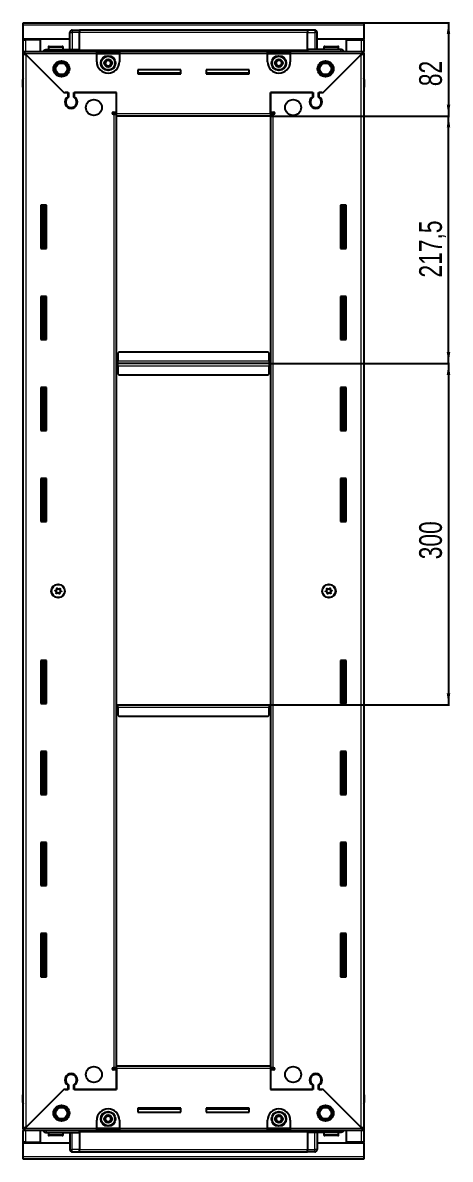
# Model space of a CAD drawing. Header units: millimetres. Extents: x 1770 to 4662, y -1076 to 1958.
# Drawn here: x 4286 to 4662, y 783 to 1782 of the extents above; entities that cross this region are included whole.
import ezdxf

# ---------------------------------------------------------------- set-up
doc = ezdxf.new("R2010")
doc.units = ezdxf.units.MM
doc.layers.add('FORMAT', color=7, linetype='Continuous')
doc.styles.add('SLDTEXTSTYLE0', font='TXT', dxfattribs={"width": 0.75})
doc.dimstyles.new('SLDDIMSTYLE0', dxfattribs={"dimtxt": 20, "dimasz": 10, "dimexe": 0, "dimexo": 0.0625, "dimgap": 5, "dimtad": 2, "dimdec": 1, "dimrnd": 1e-09, "dimzin": 12, "dimdsep": 46, "dimtxsty": 'SLDTEXTSTYLE0', "dimsah": 1, "dimcen": 0.09, "dimadec": 0, "dimazin": 3, "dimtfac": 1, "dimtofl": 0, "dimtmove": 0, "dimatfit": 3, "dimfxl": 0, "dimfrac": 2, "dimtolj": 1, "dimtzin": 12, "dimarcsym": 0})

# ---------------------------------------------------------------- blocks, each defined once
blk = doc.blocks.new('_D_6')
at = {"layer": 'FORMAT'}
for p, q in [((4585.96, 1782.09), (4661.46, 1782.09)), ((4660.46, 1782.09), (4660.46, 1700.09)), ((4503.96, 1700.09), (4661.46, 1700.09))]:
    blk.add_line(p, q, dxfattribs=at)
for points in [[(4660.46, 1782.09), (4658.92, 1772.09), (4661.99, 1772.09)], [(4660.46, 1700.09), (4661.99, 1710.09), (4658.92, 1710.09)]]:
    blk.add_solid(points, dxfattribs=at)
at = {"layer": 'FORMAT', "insert": (4634.67, 1726.32), "char_height": 20, "attachment_point": 1, "rotation": 90, "style": 'SLDTEXTSTYLE0'}
blk.add_mtext('82', dxfattribs=at)
blk = doc.blocks.new('_D_7')
at = {"layer": 'FORMAT'}
for p, q in [((4503.96, 1700.09), (4661.46, 1700.09)), ((4660.46, 1482.59), (4660.46, 1700.09)), ((4502.96, 1482.59), (4661.46, 1482.59))]:
    blk.add_line(p, q, dxfattribs=at)
for points in [[(4660.46, 1700.09), (4658.92, 1690.09), (4661.99, 1690.09)], [(4660.46, 1482.59), (4661.99, 1492.59), (4658.92, 1492.59)]]:
    blk.add_solid(points, dxfattribs=at)
at = {"layer": 'FORMAT', "insert": (4634.67, 1558.09), "char_height": 20, "attachment_point": 1, "rotation": 90, "style": 'SLDTEXTSTYLE0'}
blk.add_mtext('217,5', dxfattribs=at)
blk = doc.blocks.new('_D_8')
at = {"layer": 'FORMAT'}
for p, q in [((4502.96, 1482.59), (4661.46, 1482.59)), ((4660.46, 1482.59), (4660.46, 1182.59)), ((4502.96, 1182.59), (4661.46, 1182.59))]:
    blk.add_line(p, q, dxfattribs=at)
for points in [[(4660.46, 1482.59), (4658.92, 1472.59), (4661.99, 1472.59)], [(4660.46, 1182.59), (4661.99, 1192.59), (4658.92, 1192.59)]]:
    blk.add_solid(points, dxfattribs=at)
at = {"layer": 'FORMAT', "insert": (4634.67, 1310.43), "char_height": 20, "attachment_point": 1, "rotation": 90, "style": 'SLDTEXTSTYLE0'}
blk.add_mtext('300', dxfattribs=at)

msp = doc.modelspace()

# ---------------------------------------------------------------- linework, layer by layer
at = {"color": 7, "linetype": 'Continuous', "lineweight": 25}
for p, q in [((4286.95, 1782.09), (4585.95, 1782.09)), ((4286.95, 1779.99), (4286.95, 1782.09)), ((4286.95, 1767.59), (4286.95, 1779.99)), ((4585.95, 1782.09), (4585.95, 1779.99)), ((4585.95, 1779.99), (4585.95, 1767.59)), ((4327.95, 1758.59), (4327.95, 1773.59)), ((4328.63, 1775.09), (4328.63, 1775.09)), ((4329.95, 1775.59), (4336.45, 1775.59)), ((4329.95, 1775.59), (4336.45, 1775.59)), ((4336.45, 1775.59), (4336.45, 1775.59)), ((4336.45, 1775.59), (4336.45, 1775.59)), ((4336.45, 1775.59), (4336.45, 1773.59)), ((4536.45, 1775.44), (4336.45, 1775.44)), ((4336.45, 1758.59), (4336.45, 1773.59)), ((4536.45, 1775.59), (4536.45, 1775.59)), ((4542.95, 1775.59), (4536.45, 1775.59)), ((4542.95, 1775.59), (4536.45, 1775.59)), ((4536.45, 1775.59), (4536.45, 1773.59)), ((4536.45, 1758.59), (4536.45, 1773.59)), ((4544.95, 1773.59), (4544.95, 1773.59)), ((4544.95, 1758.59), (4544.95, 1773.59)), ((4327.95, 1767.59), (4286.95, 1767.59)), ((4286.95, 1767.09), (4286.95, 1767.59)), ((4286.95, 1767.09), (4289.05, 1767.09)), ((4286.95, 1756.84), (4286.95, 1767.09)), ((4288.45, 1767.09), (4288.45, 1767.59)), ((4301.95, 1767.09), (4289.05, 1767.09)), ((4301.95, 1756.84), (4301.95, 1767.09)), ((4307.45, 1758.59), (4336.45, 1758.59)), ((4308.95, 1760.49), (4308.95, 1758.59)), ((4309.75, 1761.29), (4321.15, 1761.29)), ((4321.95, 1758.59), (4321.95, 1760.49)), ((4336.38, 1756.84), (4336.45, 1758.56)), ((4336.45, 1758.59), (4336.45, 1758.09)), ((4536.45, 1758.59), (4536.45, 1758.09)), ((4565.45, 1758.59), (4536.45, 1758.59)), ((4536.45, 1758.56), (4536.53, 1756.84)), ((4585.95, 1767.59), (4544.95, 1767.59)), ((4550.95, 1760.49), (4550.95, 1758.59)), ((4551.75, 1761.29), (4563.15, 1761.29)), ((4563.95, 1758.59), (4563.95, 1760.49)), ((4570.95, 1756.84), (4570.95, 1767.09)), ((4570.95, 1767.09), (4583.85, 1767.09)), ((4583.85, 1767.09), (4585.95, 1767.09)), ((4584.45, 1767.09), (4584.45, 1767.59)), ((4585.95, 1767.09), (4585.95, 1767.59)), ((4585.95, 1767.09), (4585.95, 1756.84)), ((4286.95, 1755.34), (4286.95, 1756.84)), ((4286.95, 1756.84), (4287.95, 1756.84)), ((4286.95, 1754.84), (4286.95, 1755.34)), ((4286.95, 1755.34), (4287.95, 1755.34)), ((4286.95, 810.34), (4286.95, 1754.84)), ((4288.45, 1754.84), (4286.95, 1754.84)), ((4287.95, 1755.34), (4287.95, 1756.84)), ((4287.95, 1756.84), (4351.45, 1756.84)), ((4288.55, 1754.74), (4322.45, 1720.84)), ((4323.15, 1720.14), (4289.05, 1754.24)), ((4336.45, 1757.44), (4536.45, 1757.44)), ((4351.45, 1754.74), (4351.45, 1756.84)), ((4351.45, 1756.84), (4371.45, 1756.84)), ((4351.45, 1755.34), (4371.45, 1755.34)), ((4351.45, 1747.84), (4351.45, 1754.74)), ((4371.45, 1756.84), (4501.45, 1756.84)), ((4371.45, 1756.84), (4371.45, 1754.74)), ((4371.45, 1754.74), (4371.45, 1747.84)), ((4501.45, 1754.74), (4501.45, 1756.84)), ((4501.45, 1756.84), (4521.45, 1756.84)), ((4501.45, 1755.34), (4521.45, 1755.34)), ((4501.45, 1747.84), (4501.45, 1754.74)), ((4521.45, 1756.84), (4584.95, 1756.84)), ((4521.45, 1756.84), (4521.45, 1754.74)), ((4521.45, 1754.74), (4521.45, 1747.84)), ((4583.85, 1754.24), (4549.75, 1720.14)), ((4550.45, 1720.84), (4584.35, 1754.74)), ((4584.45, 1754.84), (4585.95, 1754.84)), ((4584.95, 1755.34), (4584.95, 1756.84)), ((4584.95, 1756.84), (4585.95, 1756.84)), ((4584.95, 1755.34), (4585.95, 1755.34)), ((4585.95, 1755.34), (4585.95, 1756.84)), ((4585.95, 1755.34), (4585.95, 1754.84)), ((4585.95, 1754.84), (4585.95, 810.34)), ((4425.45, 1740.59), (4387.45, 1740.59)), ((4387.45, 1740.59), (4387.45, 1737.09)), ((4425.45, 1737.09), (4425.45, 1740.59)), ((4485.45, 1740.59), (4447.45, 1740.59)), ((4447.45, 1740.59), (4447.45, 1737.09)), ((4485.45, 1737.09), (4485.45, 1740.59)), ((4286.45, 1732.09), (4286.45, 1725.59)), ((4286.45, 1725.59), (4286.45, 1732.09)), ((4425.45, 1737.84), (4387.45, 1737.84)), ((4387.45, 1737.09), (4425.45, 1737.09)), ((4485.45, 1737.84), (4447.45, 1737.84)), ((4447.45, 1737.09), (4485.45, 1737.09)), ((4585.96, 1733.42), (4585.96, 1733.42)), ((4586.45, 1725.59), (4586.45, 1732.09)), ((4586.46, 1732.09), (4586.46, 1725.59)), ((4286.45, 1725.59), (4286.45, 1725.59)), ((4286.95, 1725.59), (4286.45, 1725.59)), ((4286.6, 1725.59), (4286.6, 839.59)), ((4322.45, 1720.84), (4326.65, 1720.84)), ((4323.85, 1720.84), (4323.15, 1720.14)), ((4325.95, 1720.84), (4323.85, 1720.84)), ((4325.95, 1720.84), (4325.95, 1716.95)), ((4326.65, 1720.84), (4326.65, 1716.56)), ((4331.25, 1720.84), (4368.95, 1720.84)), ((4331.25, 1716.56), (4331.25, 1720.84)), ((4331.95, 1716.95), (4331.95, 1720.84)), ((4368.95, 1720.84), (4331.95, 1720.84)), ((4368.95, 1703.59), (4368.95, 1720.84)), ((4368.95, 1702.19), (4368.95, 1720.84)), ((4503.95, 1720.84), (4503.95, 1703.59)), ((4540.95, 1720.84), (4503.95, 1720.84)), ((4503.95, 1720.84), (4541.65, 1720.84)), ((4503.95, 1702.19), (4503.95, 1720.84)), ((4540.95, 1720.84), (4540.95, 1716.95)), ((4541.65, 1720.84), (4541.65, 1716.56)), ((4546.25, 1720.84), (4550.45, 1720.84)), ((4546.25, 1716.56), (4546.25, 1720.84)), ((4549.05, 1720.84), (4546.95, 1720.84)), ((4546.95, 1716.95), (4546.95, 1720.84)), ((4549.75, 1720.14), (4549.05, 1720.84)), ((4585.95, 1725.59), (4586.45, 1725.59)), ((4586.3, 839.59), (4586.3, 1725.59)), ((4586.46, 1725.59), (4586.45, 1725.59)), ((4586.45, 1725.59), (4586.45, 1725.59)), ((4326.95, 1707.98), (4326.95, 1707.22)), ((4366.1, 1703.59), (4368.95, 1703.59)), ((4366.85, 1701.59), (4366.1, 1701.59)), ((4366.85, 1701.59), (4368.95, 1701.59)), ((4368.95, 1702.59), (4366.95, 1702.59)), ((4366.95, 1702.59), (4366.95, 1701.59)), ((4368.95, 1700.09), (4368.95, 1702.19)), ((4368.95, 865.09), (4368.95, 1700.09)), ((4503.95, 1700.09), (4368.95, 1700.09)), ((4503.95, 1703.59), (4506.8, 1703.59)), ((4505.95, 1702.59), (4503.95, 1702.59)), ((4503.95, 1702.19), (4503.95, 1700.09)), ((4503.95, 1701.59), (4506.05, 1701.59)), ((4503.95, 1700.09), (4503.95, 865.09)), ((4505.95, 1701.59), (4505.95, 1702.59)), ((4506.8, 1701.59), (4506.05, 1701.59)), ((4545.95, 1707.98), (4545.95, 1707.22)), ((4307.45, 1621.59), (4302.45, 1621.59)), ((4302.45, 1621.59), (4302.45, 1583.59)), ((4304.6, 1583.59), (4304.6, 1621.59)), ((4306.4, 1583.59), (4306.4, 1621.59)), ((4306.43, 1583.59), (4306.43, 1621.59)), ((4307.45, 1583.59), (4307.45, 1621.59)), ((4565.45, 1621.59), (4565.45, 1583.59)), ((4570.45, 1621.59), (4565.45, 1621.59)), ((4566.48, 1621.59), (4566.48, 1583.59)), ((4566.51, 1621.59), (4566.51, 1583.59)), ((4568.3, 1621.59), (4568.3, 1583.59)), ((4570.45, 1583.59), (4570.45, 1621.59)), ((4302.45, 1583.59), (4307.45, 1583.59)), ((4565.45, 1583.59), (4570.45, 1583.59)), ((4307.45, 1541.59), (4302.45, 1541.59)), ((4302.45, 1541.59), (4302.45, 1503.59)), ((4304.6, 1503.59), (4304.6, 1541.59)), ((4306.4, 1503.59), (4306.4, 1541.59)), ((4306.43, 1503.59), (4306.43, 1541.59)), ((4307.45, 1503.59), (4307.45, 1541.59)), ((4565.45, 1541.59), (4565.45, 1503.59)), ((4570.45, 1541.59), (4565.45, 1541.59)), ((4566.48, 1541.59), (4566.48, 1503.59)), ((4566.51, 1541.59), (4566.51, 1503.59)), ((4568.3, 1541.59), (4568.3, 1503.59)), ((4570.45, 1503.59), (4570.45, 1541.59)), ((4302.45, 1503.59), (4307.45, 1503.59)), ((4565.45, 1503.59), (4570.45, 1503.59)), ((4370.95, 1492.59), (4369.95, 1491.59)), ((4369.95, 1491.59), (4369.95, 1484.69)), ((4501.95, 1492.59), (4370.95, 1492.59)), ((4502.95, 1491.59), (4501.95, 1492.59)), ((4502.95, 1484.69), (4502.95, 1491.59)), ((4369.7, 1482.59), (4368.95, 1482.59)), ((4369.95, 1485.44), (4369.7, 1485.44)), ((4369.7, 1485.44), (4369.7, 1482.59)), ((4369.7, 1482.59), (4369.7, 1479.74)), ((4369.7, 1479.74), (4369.95, 1479.74)), ((4369.95, 1482.59), (4369.95, 1484.69)), ((4369.95, 1480.49), (4369.95, 1482.59)), ((4502.95, 1482.59), (4369.95, 1482.59)), ((4369.95, 1480.49), (4369.95, 1473.59)), ((4503.2, 1485.44), (4502.95, 1485.44)), ((4502.95, 1484.69), (4502.95, 1482.59)), ((4502.95, 1482.59), (4502.95, 1480.49)), ((4502.95, 1473.59), (4502.95, 1480.49)), ((4502.95, 1479.74), (4503.2, 1479.74)), ((4503.2, 1482.59), (4503.2, 1485.44)), ((4503.2, 1479.74), (4503.2, 1482.59)), ((4503.95, 1482.59), (4503.2, 1482.59)), ((4369.95, 1473.59), (4370.95, 1472.59)), ((4370.95, 1472.59), (4501.95, 1472.59)), ((4501.95, 1472.59), (4502.95, 1473.59)), ((4307.45, 1461.59), (4302.45, 1461.59)), ((4302.45, 1461.59), (4302.45, 1423.59)), ((4304.6, 1423.59), (4304.6, 1461.59)), ((4306.4, 1423.59), (4306.4, 1461.59)), ((4306.43, 1423.59), (4306.43, 1461.59)), ((4307.45, 1423.59), (4307.45, 1461.59)), ((4565.45, 1461.59), (4565.45, 1423.59)), ((4570.45, 1461.59), (4565.45, 1461.59)), ((4566.48, 1461.59), (4566.48, 1423.59)), ((4566.51, 1461.59), (4566.51, 1423.59)), ((4568.3, 1461.59), (4568.3, 1423.59)), ((4570.45, 1423.59), (4570.45, 1461.59)), ((4302.45, 1423.59), (4307.45, 1423.59)), ((4565.45, 1423.59), (4570.45, 1423.59)), ((4307.45, 1381.59), (4302.45, 1381.59)), ((4302.45, 1381.59), (4302.45, 1343.59)), ((4304.6, 1343.59), (4304.6, 1381.59)), ((4306.4, 1343.59), (4306.4, 1381.59)), ((4306.43, 1343.59), (4306.43, 1381.59)), ((4307.45, 1343.59), (4307.45, 1381.59)), ((4565.45, 1381.59), (4565.45, 1343.59)), ((4570.45, 1381.59), (4565.45, 1381.59)), ((4566.48, 1381.59), (4566.48, 1343.59)), ((4566.51, 1381.59), (4566.51, 1343.59)), ((4568.3, 1381.59), (4568.3, 1343.59)), ((4570.45, 1343.59), (4570.45, 1381.59)), ((4302.45, 1343.59), (4307.45, 1343.59)), ((4565.45, 1343.59), (4570.45, 1343.59)), ((4307.45, 1221.59), (4302.45, 1221.59)), ((4302.45, 1221.59), (4302.45, 1183.59)), ((4304.6, 1183.59), (4304.6, 1221.59)), ((4306.4, 1183.59), (4306.4, 1221.59)), ((4306.43, 1183.59), (4306.43, 1221.59)), ((4307.45, 1183.59), (4307.45, 1221.59)), ((4565.45, 1221.59), (4565.45, 1183.59)), ((4570.45, 1221.59), (4565.45, 1221.59)), ((4566.48, 1221.59), (4566.48, 1183.59)), ((4566.51, 1221.59), (4566.51, 1183.59)), ((4568.3, 1221.59), (4568.3, 1183.59)), ((4570.45, 1183.59), (4570.45, 1221.59)), ((4302.45, 1183.59), (4307.45, 1183.59)), ((4368.95, 1182.59), (4369.7, 1182.59)), ((4369.7, 1182.59), (4369.7, 1179.74)), ((4369.7, 1179.74), (4369.95, 1179.74)), ((4369.95, 1180.49), (4369.95, 1182.59)), ((4369.95, 1182.59), (4502.95, 1182.59)), ((4369.95, 1180.49), (4369.95, 1173.59)), ((4502.95, 1182.59), (4502.95, 1180.49)), ((4502.95, 1173.59), (4502.95, 1180.49)), ((4502.95, 1179.74), (4503.2, 1179.74)), ((4503.2, 1179.74), (4503.2, 1182.59)), ((4503.2, 1182.59), (4503.95, 1182.59)), ((4565.45, 1183.59), (4570.45, 1183.59)), ((4369.95, 1173.59), (4370.95, 1172.59)), ((4370.95, 1172.59), (4501.95, 1172.59)), ((4501.95, 1172.59), (4502.95, 1173.59)), ((4307.45, 1141.59), (4302.45, 1141.59)), ((4302.45, 1141.59), (4302.45, 1103.59)), ((4304.6, 1103.59), (4304.6, 1141.59)), ((4306.4, 1103.59), (4306.4, 1141.59)), ((4306.43, 1103.59), (4306.43, 1141.59)), ((4307.45, 1103.59), (4307.45, 1141.59)), ((4565.45, 1141.59), (4565.45, 1103.59)), ((4570.45, 1141.59), (4565.45, 1141.59)), ((4566.48, 1141.59), (4566.48, 1103.59)), ((4566.51, 1141.59), (4566.51, 1103.59)), ((4568.3, 1141.59), (4568.3, 1103.59)), ((4570.45, 1103.59), (4570.45, 1141.59)), ((4302.45, 1103.59), (4307.45, 1103.59)), ((4565.45, 1103.59), (4570.45, 1103.59)), ((4307.45, 1061.59), (4302.45, 1061.59)), ((4302.45, 1061.59), (4302.45, 1023.59)), ((4304.6, 1023.59), (4304.6, 1061.59)), ((4306.4, 1023.59), (4306.4, 1061.59)), ((4306.43, 1023.59), (4306.43, 1061.59)), ((4307.45, 1023.59), (4307.45, 1061.59)), ((4565.45, 1061.59), (4565.45, 1023.59)), ((4570.45, 1061.59), (4565.45, 1061.59)), ((4566.48, 1061.59), (4566.48, 1023.59)), ((4566.51, 1061.59), (4566.51, 1023.59)), ((4568.3, 1061.59), (4568.3, 1023.59)), ((4570.45, 1023.59), (4570.45, 1061.59)), ((4302.45, 1023.59), (4307.45, 1023.59)), ((4565.45, 1023.59), (4570.45, 1023.59)), ((4307.45, 981.59), (4302.45, 981.59)), ((4302.45, 981.59), (4302.45, 943.59)), ((4304.6, 943.59), (4304.6, 981.59)), ((4306.4, 943.59), (4306.4, 981.59)), ((4306.43, 943.59), (4306.43, 981.59)), ((4307.45, 943.59), (4307.45, 981.59)), ((4565.45, 981.59), (4565.45, 943.59)), ((4570.45, 981.59), (4565.45, 981.59)), ((4566.48, 981.59), (4566.48, 943.59)), ((4566.51, 981.59), (4566.51, 943.59)), ((4568.3, 981.59), (4568.3, 943.59)), ((4570.45, 943.59), (4570.45, 981.59)), ((4302.45, 943.59), (4307.45, 943.59)), ((4565.45, 943.59), (4570.45, 943.59)), ((4366.1, 863.59), (4366.85, 863.59)), ((4368.95, 861.59), (4366.1, 861.59)), ((4368.95, 863.59), (4366.85, 863.59)), ((4366.95, 863.59), (4366.95, 862.59)), ((4366.95, 862.59), (4368.95, 862.59)), ((4368.95, 862.99), (4368.95, 865.09)), ((4368.95, 865.09), (4503.95, 865.09)), ((4368.95, 862.99), (4368.95, 844.34)), ((4368.95, 844.34), (4368.95, 861.59)), ((4503.95, 865.09), (4503.95, 862.99)), ((4506.05, 863.59), (4503.95, 863.59)), ((4503.95, 862.99), (4503.95, 844.34)), ((4503.95, 862.59), (4505.95, 862.59)), ((4503.95, 861.59), (4503.95, 844.34)), ((4506.8, 861.59), (4503.95, 861.59)), ((4505.95, 862.59), (4505.95, 863.59)), ((4506.05, 863.59), (4506.8, 863.59)), ((4326.95, 857.97), (4326.95, 857.21)), ((4545.95, 857.97), (4545.95, 857.21)), ((4286.45, 833.09), (4286.45, 839.59)), ((4286.45, 839.59), (4286.45, 839.59)), ((4286.45, 839.59), (4286.45, 839.59)), ((4286.45, 839.59), (4286.45, 833.09)), ((4286.95, 839.59), (4286.45, 839.59)), ((4322.45, 844.34), (4288.55, 810.44)), ((4289.05, 810.94), (4323.15, 845.04)), ((4326.65, 844.34), (4322.45, 844.34)), ((4323.15, 845.04), (4323.85, 844.34)), ((4323.85, 844.34), (4325.95, 844.34)), ((4325.95, 848.23), (4325.95, 844.34)), ((4326.65, 848.63), (4326.65, 844.34)), ((4331.25, 844.34), (4331.25, 848.63)), ((4368.95, 844.34), (4331.25, 844.34)), ((4331.95, 844.34), (4331.95, 848.23)), ((4331.95, 844.34), (4368.95, 844.34)), ((4503.95, 844.34), (4540.95, 844.34)), ((4541.65, 844.34), (4503.95, 844.34)), ((4540.95, 848.23), (4540.95, 844.34)), ((4541.65, 848.63), (4541.65, 844.34)), ((4546.25, 844.34), (4546.25, 848.63)), ((4550.45, 844.34), (4546.25, 844.34)), ((4546.95, 844.34), (4546.95, 848.23)), ((4546.95, 844.34), (4549.05, 844.34)), ((4549.05, 844.34), (4549.75, 845.04)), ((4549.75, 845.04), (4583.85, 810.94)), ((4584.35, 810.44), (4550.45, 844.34)), ((4585.95, 839.59), (4586.45, 839.59)), ((4586.46, 839.59), (4586.45, 839.59)), ((4586.45, 839.59), (4586.45, 833.09)), ((4586.46, 833.09), (4586.46, 839.59)), ((4286.95, 831.77), (4286.95, 831.77)), ((4425.45, 828.09), (4387.45, 828.09)), ((4387.45, 828.09), (4387.45, 824.59)), ((4387.45, 827.34), (4425.45, 827.34)), ((4387.45, 824.59), (4425.45, 824.59)), ((4425.45, 824.59), (4425.45, 828.09)), ((4485.45, 828.09), (4447.45, 828.09)), ((4447.45, 828.09), (4447.45, 824.59)), ((4447.45, 827.34), (4485.45, 827.34)), ((4447.45, 824.59), (4485.45, 824.59)), ((4485.45, 824.59), (4485.45, 828.09)), ((4286.95, 809.84), (4286.95, 810.34)), ((4288.45, 810.34), (4286.95, 810.34)), ((4286.95, 809.84), (4286.95, 808.34)), ((4287.95, 809.84), (4286.95, 809.84)), ((4287.95, 809.84), (4287.95, 808.34)), ((4351.45, 810.44), (4351.45, 817.34)), ((4351.45, 808.34), (4351.45, 810.44)), ((4371.45, 809.84), (4351.45, 809.84)), ((4371.45, 817.34), (4371.45, 810.44)), ((4371.45, 810.44), (4371.45, 808.34)), ((4501.45, 810.44), (4501.45, 817.34)), ((4501.45, 808.34), (4501.45, 810.44)), ((4521.45, 809.84), (4501.45, 809.84)), ((4521.45, 817.34), (4521.45, 810.44)), ((4521.45, 810.44), (4521.45, 808.34)), ((4584.45, 810.34), (4585.95, 810.34)), ((4584.95, 809.84), (4584.95, 808.34)), ((4585.95, 809.84), (4584.95, 809.84)), ((4585.95, 810.34), (4585.95, 809.84)), ((4585.95, 809.84), (4585.95, 808.34)), ((4286.95, 798.09), (4286.95, 808.34)), ((4287.95, 808.34), (4286.95, 808.34)), ((4351.45, 808.34), (4287.95, 808.34)), ((4301.95, 798.09), (4301.95, 808.34)), ((4307.45, 806.59), (4336.45, 806.59)), ((4308.95, 806.59), (4308.95, 804.69)), ((4313.53, 803.89), (4309.75, 803.89)), ((4321.15, 803.89), (4313.53, 803.89)), ((4321.95, 804.69), (4321.95, 806.59)), ((4327.95, 806.59), (4327.95, 791.59)), ((4336.45, 806.63), (4336.38, 808.34)), ((4536.45, 807.74), (4336.45, 807.74)), ((4336.45, 806.59), (4336.45, 807.09)), ((4336.45, 806.59), (4336.45, 791.59)), ((4371.45, 808.34), (4351.45, 808.34)), ((4501.45, 808.34), (4371.45, 808.34)), ((4521.45, 808.34), (4501.45, 808.34)), ((4584.95, 808.34), (4521.45, 808.34)), ((4536.53, 808.34), (4536.45, 806.63)), ((4536.45, 806.59), (4536.45, 807.09)), ((4565.45, 806.59), (4536.45, 806.59)), ((4536.45, 806.59), (4536.45, 791.59)), ((4544.95, 806.59), (4544.95, 791.59)), ((4550.95, 806.59), (4550.95, 804.69)), ((4558.75, 803.89), (4551.75, 803.89)), ((4563.15, 803.89), (4558.75, 803.89)), ((4563.95, 804.69), (4563.95, 806.59)), ((4570.95, 798.09), (4570.95, 808.34)), ((4585.95, 808.34), (4584.95, 808.34)), ((4585.95, 808.34), (4585.95, 798.09)), ((4289.05, 798.09), (4286.95, 798.09)), ((4286.95, 797.59), (4286.95, 798.09)), ((4286.95, 785.19), (4286.95, 797.59)), ((4286.95, 797.59), (4327.95, 797.59)), ((4288.45, 797.59), (4288.45, 798.09)), ((4289.05, 798.09), (4301.95, 798.09)), ((4327.95, 791.59), (4327.95, 791.59)), ((4329.95, 789.59), (4336.45, 789.59)), ((4329.95, 789.59), (4336.45, 789.59)), ((4336.45, 789.59), (4336.45, 791.59)), ((4336.45, 789.74), (4536.45, 789.74)), ((4336.45, 789.59), (4336.45, 789.59)), ((4536.45, 789.59), (4536.45, 791.59)), ((4536.45, 789.59), (4536.46, 789.59)), ((4542.95, 789.59), (4536.45, 789.59)), ((4536.45, 789.59), (4536.45, 789.59)), ((4542.95, 789.59), (4536.45, 789.59)), ((4544.28, 790.09), (4544.28, 790.09)), ((4544.95, 797.59), (4585.95, 797.59)), ((4583.85, 798.09), (4570.95, 798.09)), ((4585.95, 798.09), (4583.85, 798.09)), ((4584.45, 797.59), (4584.45, 798.09)), ((4585.95, 797.59), (4585.95, 798.09)), ((4585.95, 797.59), (4585.95, 785.19)), ((4286.95, 783.09), (4286.95, 785.19)), ((4585.95, 783.09), (4286.95, 783.09)), ((4585.95, 785.19), (4585.95, 783.09))]:
    msp.add_line(p, q, dxfattribs=at)
at = {"color": 8, "linetype": 'Continuous', "lineweight": 18}
for p, q in [((4585.95, 1779.99), (4286.95, 1779.99)), ((4327.95, 1773.59), (4329.95, 1773.59)), ((4329.95, 1775.59), (4329.95, 1773.59)), ((4329.95, 1773.59), (4329.95, 1758.59)), ((4336.45, 1773.59), (4329.95, 1773.59)), ((4536.45, 1773.44), (4336.45, 1773.44)), ((4536.45, 1773.59), (4542.95, 1773.59)), ((4542.95, 1775.59), (4542.95, 1773.59)), ((4544.95, 1773.59), (4542.95, 1773.59)), ((4542.95, 1773.59), (4542.95, 1758.59)), ((4289.05, 1767.09), (4289.05, 1767.59)), ((4289.05, 1756.84), (4289.05, 1767.09)), ((4308.95, 1760.49), (4321.95, 1760.49)), ((4550.95, 1760.49), (4563.95, 1760.49)), ((4583.85, 1767.59), (4583.85, 1767.09)), ((4583.85, 1767.09), (4583.85, 1756.84)), ((4351.45, 1754.74), (4288.55, 1754.74)), ((4289.05, 1754.24), (4289.05, 810.94)), ((4536.45, 1758.09), (4336.45, 1758.09)), ((4536.45, 1756.86), (4336.45, 1756.86)), ((4351.45, 1754.74), (4371.45, 1754.74)), ((4501.45, 1754.74), (4371.45, 1754.74)), ((4501.45, 1754.74), (4521.45, 1754.74)), ((4584.35, 1754.74), (4521.45, 1754.74)), ((4583.85, 810.94), (4583.85, 1754.24)), ((4286.95, 1732.09), (4286.45, 1732.09)), ((4585.95, 1732.09), (4586.45, 1732.09)), ((4366.85, 863.59), (4366.85, 1701.59)), ((4368.95, 1702.19), (4503.95, 1702.19)), ((4506.05, 1701.59), (4506.05, 863.59)), ((4303.95, 1621.59), (4303.95, 1583.59)), ((4305.19, 1621.59), (4305.19, 1583.59)), ((4567.72, 1583.59), (4567.72, 1621.59)), ((4568.95, 1583.59), (4568.95, 1621.59)), ((4303.95, 1541.59), (4303.95, 1503.59)), ((4305.19, 1541.59), (4305.19, 1503.59)), ((4567.72, 1503.59), (4567.72, 1541.59)), ((4568.95, 1503.59), (4568.95, 1541.59)), ((4502.95, 1484.69), (4369.95, 1484.69)), ((4369.95, 1480.49), (4502.95, 1480.49)), ((4303.95, 1461.59), (4303.95, 1423.59)), ((4305.19, 1461.59), (4305.19, 1423.59)), ((4567.72, 1423.59), (4567.72, 1461.59)), ((4568.95, 1423.59), (4568.95, 1461.59)), ((4303.95, 1381.59), (4303.95, 1343.59)), ((4305.19, 1381.59), (4305.19, 1343.59)), ((4567.72, 1343.59), (4567.72, 1381.59)), ((4568.95, 1343.59), (4568.95, 1381.59)), ((4303.95, 1221.59), (4303.95, 1183.59)), ((4305.19, 1221.59), (4305.19, 1183.59)), ((4567.72, 1183.59), (4567.72, 1221.59)), ((4568.95, 1183.59), (4568.95, 1221.59)), ((4369.95, 1180.49), (4502.95, 1180.49)), ((4303.95, 1141.59), (4303.95, 1103.59)), ((4305.19, 1141.59), (4305.19, 1103.59)), ((4567.72, 1103.59), (4567.72, 1141.59)), ((4568.95, 1103.59), (4568.95, 1141.59)), ((4303.95, 1061.59), (4303.95, 1023.59)), ((4305.19, 1061.59), (4305.19, 1023.59)), ((4567.72, 1023.59), (4567.72, 1061.59)), ((4568.95, 1023.59), (4568.95, 1061.59)), ((4303.95, 981.59), (4303.95, 943.59)), ((4305.19, 981.59), (4305.19, 943.59)), ((4567.72, 943.59), (4567.72, 981.59)), ((4568.95, 943.59), (4568.95, 981.59)), ((4503.95, 862.99), (4368.95, 862.99)), ((4286.95, 833.09), (4286.45, 833.09)), ((4585.95, 833.09), (4586.45, 833.09)), ((4288.55, 810.44), (4351.45, 810.44)), ((4371.45, 810.44), (4351.45, 810.44)), ((4371.45, 810.44), (4501.45, 810.44)), ((4521.45, 810.44), (4501.45, 810.44)), ((4521.45, 810.44), (4584.35, 810.44)), ((4289.05, 798.09), (4289.05, 808.34)), ((4313.26, 804.69), (4308.95, 804.69)), ((4321.95, 804.69), (4313.26, 804.69)), ((4329.95, 791.59), (4329.95, 806.59)), ((4336.45, 808.33), (4536.45, 808.33)), ((4336.45, 807.09), (4536.45, 807.09)), ((4542.95, 791.59), (4542.95, 806.59)), ((4558.93, 804.69), (4550.95, 804.69)), ((4563.95, 804.69), (4558.93, 804.69)), ((4583.85, 808.34), (4583.85, 798.09)), ((4289.05, 797.59), (4289.05, 798.09)), ((4327.95, 791.59), (4329.95, 791.59)), ((4329.95, 789.59), (4329.95, 791.59)), ((4336.45, 791.59), (4329.95, 791.59)), ((4336.45, 791.74), (4536.45, 791.74)), ((4536.45, 791.59), (4542.95, 791.59)), ((4544.95, 791.59), (4542.95, 791.59)), ((4542.95, 789.59), (4542.95, 791.59)), ((4583.85, 798.09), (4583.85, 797.59)), ((4585.95, 785.19), (4286.95, 785.19))]:
    msp.add_line(p, q, dxfattribs=at)
at = {"color": 7, "linetype": 'Continuous', "lineweight": 25}
for centre, radius in [((4320.45, 1741.59), 7), ((4361.45, 1746.59), 6.5), ((4361.45, 1746.59), 3.46), ((4511.45, 1746.59), 6.5), ((4511.45, 1746.59), 3.46), ((4552.45, 1741.59), 7), ((4320.45, 1741.59), 6.03), ((4320.45, 1741.59), 5.1), ((4552.45, 1741.59), 6.03), ((4552.45, 1741.59), 5.1), ((4348.95, 1707.59), 7), ((4523.95, 1707.59), 7), ((4317.45, 1282.59), 6), ((4317.6, 1282.59), 5.79), ((4317.6, 1282.59), 1.85), ((4555.45, 1282.59), 6), ((4555.3, 1282.59), 5.79), ((4555.3, 1282.59), 1.85), ((4348.95, 857.59), 7), ((4523.95, 857.59), 7), ((4320.45, 823.59), 7), ((4320.45, 823.59), 6.02), ((4552.45, 823.59), 7), ((4552.45, 823.59), 6.02), ((4320.45, 823.59), 5.1), ((4361.45, 818.59), 6.5), ((4361.45, 818.59), 3.46), ((4511.45, 818.59), 6.5), ((4511.45, 818.59), 3.46), ((4552.45, 823.59), 5.1)]:
    msp.add_circle(centre, radius, dxfattribs=at)
at = {"color": 8, "linetype": 'Continuous', "lineweight": 18}
for centre in [(4361.45, 1746.59), (4511.45, 1746.59), (4361.45, 818.59), (4511.45, 818.59)]:
    msp.add_circle(centre, 5.7, dxfattribs=at)
at = {"color": 7, "linetype": 'Continuous', "lineweight": 25}
for centre, radius, start, end in [((4329.95, 1773.59), 2, 90, 180), ((4329.95, 1773.59), 2, 90, 131.40962), ((4542.95, 1773.59), 2, 0, 90), ((4542.95, 1773.59), 2, 0, 90), ((4309.75, 1760.49), 0.8, 90, 180), ((4321.15, 1760.49), 0.8, 0, 90), ((4327.75, 1758.79), 0.2, 270, 0), ((4545.15, 1758.79), 0.2, 180, 270), ((4551.75, 1760.49), 0.8, 90, 180), ((4563.15, 1760.49), 0.8, 0, 90), ((4361.45, 1746.59), 2.5, 134.01559, 194.01559), ((4361.45, 1746.59), 2.5, 74.01559, 134.01559), ((4361.45, 1746.59), 2.5, 14.01559, 74.01559), ((4511.45, 1746.59), 2.5, 100.11158, 160.11158), ((4511.45, 1746.59), 2.5, 40.11158, 100.11158), ((4361.45, 1747.84), 10, 180, 270), ((4361.45, 1746.59), 2.5, 194.01559, 254.01559), ((4361.45, 1746.59), 2.5, 254.01559, 314.01559), ((4361.45, 1747.84), 10, 270, 0), ((4361.45, 1746.59), 2.5, 314.01559, 14.01559), ((4511.45, 1747.84), 10, 180, 270), ((4511.45, 1746.59), 2.5, 160.11158, 220.11158), ((4511.45, 1746.59), 2.5, 220.11158, 280.11158), ((4511.45, 1747.84), 10, 270, 0), ((4511.45, 1746.59), 2.5, 280.11158, 340.11158), ((4511.45, 1746.59), 2.5, 340.11158, 40.11158), ((4288.45, 1732.09), 2, 138.59038, 180), ((4584.45, 1732.09), 2, 0, 41.40962), ((4584.46, 1732.09), 2, 33.78451, 41.40962), ((4584.46, 1732.09), 2, 0, 19.56674), ((4328.95, 1712.34), 5.5, 123.05573, 56.94427), ((4328.95, 1712.34), 4.8, 118.63099, 61.36901), ((4543.95, 1712.34), 5.5, 123.05573, 56.94427), ((4543.95, 1712.34), 4.8, 118.63099, 61.36901), ((4366.1, 1702.59), 1, 90, 270), ((4506.8, 1702.59), 1, 270, 90), ((4366.1, 862.59), 1, 90, 270), ((4506.8, 862.59), 1, 270, 90), ((4328.95, 852.84), 5.5, 303.05573, 236.94427), ((4328.95, 852.84), 4.8, 298.63099, 241.36901), ((4543.95, 852.84), 5.5, 303.05573, 236.94427), ((4543.95, 852.84), 4.8, 298.63099, 241.36901), ((4288.45, 833.09), 2, 180, 198.58003), ((4288.45, 833.09), 2, 180, 221.40962), ((4288.45, 833.09), 2, 213.94202, 221.40962), ((4584.46, 833.09), 2, 318.57492, 360), ((4584.45, 833.09), 2, 318.59038, 0), ((4361.45, 817.34), 10, 90, 180), ((4361.45, 818.59), 2.5, 127.47401, 187.47401), ((4361.45, 818.59), 2.5, 67.47401, 127.47401), ((4361.45, 817.34), 10, 0, 90), ((4361.45, 818.59), 2.5, 7.47401, 67.47401), ((4511.45, 817.34), 10, 90, 180), ((4511.45, 818.59), 2.5, 147.04236, 207.04236), ((4511.45, 818.59), 2.5, 87.04236, 147.04236), ((4511.45, 817.34), 10, 0, 90), ((4511.45, 818.59), 2.5, 27.04236, 87.04236), ((4511.45, 818.59), 2.5, 327.04236, 27.04236), ((4361.45, 818.59), 2.5, 187.47401, 247.47401), ((4361.45, 818.59), 2.5, 247.47401, 307.47401), ((4361.45, 818.59), 2.5, 307.47401, 7.47401), ((4511.45, 818.59), 2.5, 207.04236, 267.04236), ((4511.45, 818.59), 2.5, 267.04236, 327.04236), ((4309.75, 804.69), 0.8, 180, 270), ((4321.15, 804.69), 0.8, 270, 360), ((4327.75, 806.39), 0.2, 0, 90), ((4545.15, 806.39), 0.2, 90, 180), ((4551.75, 804.69), 0.8, 180, 270), ((4563.15, 804.69), 0.8, 270, 360), ((4329.95, 791.59), 2, 180, 270), ((4329.95, 791.59), 2, 180, 270), ((4542.95, 791.59), 2, 270, 0)]:
    msp.add_arc(centre, radius, start, end, dxfattribs=at)
for points, knots in [([(4304.24, 1756.84), (4304.36, 1757.04), (4304.75, 1757.69), (4305.9, 1758.4), (4306.94, 1758.53), (4307.45, 1758.59)], [0, 0, 0, 0, 0.1822499, 0.5911249, 1, 1, 1, 1]), ([(4336.45, 1758.59), (4336.45, 1758.56), (4336.45, 1758.48), (4336.45, 1757.86), (4336.45, 1757.28), (4336.45, 1756.89), (4336.45, 1756.86)], [0, 0, 0, 0, 0.324279, 0.648558, 0.972836, 1, 1, 1, 1]), ([(4536.45, 1758.59), (4536.45, 1758.56), (4536.45, 1758.48), (4536.45, 1757.86), (4536.45, 1757.3), (4536.45, 1756.93), (4536.45, 1756.92)], [0, 0, 0, 0, 0.330266, 0.660532, 0.990799, 1, 1, 1, 1]), ([(4568.67, 1756.84), (4568.55, 1757.04), (4568.16, 1757.69), (4567.01, 1758.4), (4565.97, 1758.53), (4565.45, 1758.59)], [0, 0, 0, 0, 0.18225, 0.591125, 1, 1, 1, 1]), ([(4286.95, 1754.84), (4286.98, 1754.8), (4287.03, 1754.71), (4287.43, 1754.57), (4287.98, 1754.44), (4288.56, 1754.33), (4288.93, 1754.27), (4289.05, 1754.24)], [0, 0, 0, 0, 0.2302553, 0.4485219, 0.6667858, 0.8850496, 1, 1, 1, 1]), ([(4288.55, 1754.74), (4288.51, 1755), (4288.42, 1755.49), (4288.29, 1756.13), (4288.15, 1756.6), (4288.04, 1756.82), (4287.98, 1756.84), (4287.95, 1756.84)], [0, 0, 0, 0, 0.230255, 0.448522, 0.666786, 0.88505, 1, 1, 1, 1]), ([(4358.68, 1747.39), (4359.05, 1747.75), (4359.74, 1748.42), (4360.43, 1749.08), (4360.76, 1749.39)], [0, 0, 0, 0, 0.534686, 1, 1, 1, 1]), ([(4360.76, 1749.39), (4361.25, 1749.25), (4362.18, 1748.99), (4363.1, 1748.72), (4363.53, 1748.6)], [0, 0, 0, 0, 0.534686, 1, 1, 1, 1]), ([(4363.53, 1748.6), (4363.56, 1748.48), (4363.71, 1747.9), (4363.95, 1746.93), (4364.15, 1746.13), (4364.23, 1745.8)], [0, 0, 0, 0, 0.133125, 0.637099, 1, 1, 1, 1]), ([(4508.61, 1746.09), (4508.66, 1746.2), (4508.86, 1746.77), (4509.2, 1747.7), (4509.48, 1748.48), (4509.6, 1748.8)], [0, 0, 0, 0, 0.133125, 0.637099, 1, 1, 1, 1]), ([(4509.6, 1748.8), (4510.1, 1748.89), (4511.05, 1749.06), (4512, 1749.23), (4512.44, 1749.31)], [0, 0, 0, 0, 0.5346859, 1, 1, 1, 1]), ([(4512.44, 1749.31), (4512.77, 1748.91), (4513.39, 1748.18), (4514.01, 1747.44), (4514.3, 1747.1)], [0, 0, 0, 0, 0.534686, 1, 1, 1, 1]), ([(4583.85, 1754.24), (4584.11, 1754.29), (4584.6, 1754.38), (4585.24, 1754.51), (4585.71, 1754.64), (4585.93, 1754.75), (4585.95, 1754.82), (4585.95, 1754.84)], [0, 0, 0, 0, 0.230255, 0.448522, 0.666786, 0.88505, 1, 1, 1, 1]), ([(4584.95, 1756.84), (4584.91, 1756.82), (4584.82, 1756.76), (4584.69, 1756.37), (4584.55, 1755.81), (4584.44, 1755.23), (4584.38, 1754.87), (4584.35, 1754.74)], [0, 0, 0, 0, 0.230255, 0.448522, 0.666786, 0.88505, 1, 1, 1, 1]), ([(4359.38, 1744.59), (4359.3, 1744.92), (4359.1, 1745.72), (4358.85, 1746.69), (4358.71, 1747.27), (4358.68, 1747.39)], [0, 0, 0, 0, 0.362901, 0.866875, 1, 1, 1, 1]), ([(4362.15, 1743.79), (4361.66, 1743.93), (4360.73, 1744.2), (4359.81, 1744.46), (4359.38, 1744.59)], [0, 0, 0, 0, 0.534686, 1, 1, 1, 1]), ([(4364.23, 1745.8), (4363.86, 1745.44), (4363.17, 1744.77), (4362.48, 1744.1), (4362.15, 1743.79)], [0, 0, 0, 0, 0.534686, 1, 1, 1, 1]), ([(4510.47, 1743.88), (4510.14, 1744.27), (4509.52, 1745.01), (4508.9, 1745.75), (4508.61, 1746.09)], [0, 0, 0, 0, 0.534686, 1, 1, 1, 1]), ([(4513.31, 1744.39), (4512.81, 1744.3), (4511.86, 1744.13), (4510.91, 1743.96), (4510.47, 1743.88)], [0, 0, 0, 0, 0.534686, 1, 1, 1, 1]), ([(4514.3, 1747.1), (4514.18, 1746.78), (4513.9, 1746), (4513.56, 1745.07), (4513.36, 1744.5), (4513.31, 1744.39)], [0, 0, 0, 0, 0.362901, 0.866875, 1, 1, 1, 1]), ([(4319.24, 1284.87), (4319.23, 1284.87), (4319.21, 1284.88), (4319.15, 1284.88), (4319.01, 1284.84), (4318.66, 1284.67), (4318.18, 1284.42), (4317.55, 1284.46), (4317.11, 1284.74), (4316.8, 1284.98), (4316.61, 1285.12), (4316.52, 1285.15), (4316.48, 1285.16), (4316.45, 1285.14), (4316.42, 1285.12), (4316.39, 1285.06), (4316.34, 1284.8), (4316.34, 1284.32), (4316.16, 1283.63), (4315.57, 1283.25), (4315.12, 1283.09), (4314.88, 1282.97), (4314.83, 1282.91), (4314.82, 1282.88), (4314.82, 1282.85), (4314.83, 1282.82), (4314.86, 1282.78), (4314.91, 1282.73), (4315.1, 1282.59), (4315.42, 1282.38), (4315.81, 1282.06), (4316.05, 1281.47), (4315.97, 1280.93), (4315.92, 1280.55), (4315.92, 1280.4), (4315.95, 1280.34), (4315.97, 1280.32), (4316.01, 1280.3), (4316.06, 1280.31), (4316.2, 1280.35), (4316.55, 1280.52), (4317.03, 1280.76), (4317.66, 1280.73), (4318.1, 1280.45), (4318.41, 1280.21), (4318.6, 1280.07), (4318.69, 1280.04), (4318.73, 1280.03), (4318.76, 1280.04), (4318.79, 1280.07), (4318.82, 1280.13), (4318.87, 1280.39), (4318.87, 1280.87), (4319.05, 1281.56), (4319.64, 1281.94), (4320.09, 1282.1), (4320.33, 1282.22), (4320.38, 1282.27), (4320.39, 1282.3), (4320.39, 1282.33), (4320.38, 1282.37), (4320.35, 1282.4), (4320.3, 1282.46), (4320.11, 1282.6), (4319.79, 1282.8), (4319.39, 1283.13), (4319.16, 1283.72), (4319.24, 1284.25), (4319.29, 1284.64), (4319.29, 1284.79), (4319.26, 1284.85), (4319.25, 1284.86), (4319.24, 1284.87)], [0, 0, 0, 0, 0.002009, 0.00442, 0.009365, 0.025528, 0.067705, 0.095786, 0.124646, 0.150342, 0.160519, 0.163394, 0.165697, 0.167245, 0.168874, 0.17077, 0.178606, 0.211994, 0.249994, 0.287995, 0.321383, 0.329219, 0.331115, 0.332744, 0.334292, 0.336217, 0.338535, 0.341318, 0.349662, 0.375358, 0.404217, 0.432298, 0.474475, 0.490639, 0.496669, 0.49844, 0.5, 0.502009, 0.50442, 0.509365, 0.525528, 0.567705, 0.595786, 0.624646, 0.650342, 0.660519, 0.663394, 0.665697, 0.667245, 0.668874, 0.67077, 0.678606, 0.711994, 0.749994, 0.787995, 0.821383, 0.829219, 0.831115, 0.832744, 0.834292, 0.836217, 0.838535, 0.841318, 0.849662, 0.875358, 0.904217, 0.932298, 0.974475, 0.990639, 0.996669, 0.99844, 1, 1, 1, 1]), ([(4553.67, 1284.87), (4553.66, 1284.86), (4553.64, 1284.84), (4553.63, 1284.78), (4553.62, 1284.64), (4553.67, 1284.25), (4553.75, 1283.72), (4553.52, 1283.13), (4553.12, 1282.8), (4552.79, 1282.59), (4552.59, 1282.45), (4552.53, 1282.38), (4552.52, 1282.34), (4552.52, 1282.3), (4552.53, 1282.27), (4552.58, 1282.22), (4552.82, 1282.1), (4553.27, 1281.94), (4553.86, 1281.56), (4554.04, 1280.87), (4554.04, 1280.39), (4554.09, 1280.13), (4554.12, 1280.07), (4554.15, 1280.04), (4554.18, 1280.03), (4554.21, 1280.03), (4554.25, 1280.05), (4554.33, 1280.08), (4554.51, 1280.21), (4554.81, 1280.45), (4555.25, 1280.73), (4555.88, 1280.76), (4556.36, 1280.52), (4556.71, 1280.35), (4556.86, 1280.3), (4556.91, 1280.31), (4556.94, 1280.32), (4556.97, 1280.35), (4556.99, 1280.41), (4556.99, 1280.55), (4556.94, 1280.93), (4556.86, 1281.47), (4557.09, 1282.06), (4557.49, 1282.38), (4557.82, 1282.6), (4558.01, 1282.74), (4558.07, 1282.81), (4558.09, 1282.85), (4558.09, 1282.88), (4558.08, 1282.91), (4558.03, 1282.97), (4557.79, 1283.09), (4557.34, 1283.25), (4556.75, 1283.63), (4556.57, 1284.32), (4556.57, 1284.8), (4556.52, 1285.06), (4556.49, 1285.12), (4556.46, 1285.14), (4556.43, 1285.15), (4556.4, 1285.15), (4556.36, 1285.14), (4556.28, 1285.1), (4556.1, 1284.97), (4555.8, 1284.73), (4555.36, 1284.46), (4554.73, 1284.42), (4554.25, 1284.67), (4553.9, 1284.84), (4553.75, 1284.88), (4553.7, 1284.88), (4553.68, 1284.87), (4553.67, 1284.87)], [0, 0, 0, 0, 0.002009, 0.00442, 0.009365, 0.025528, 0.067705, 0.095786, 0.124646, 0.150342, 0.160519, 0.163394, 0.165697, 0.167245, 0.168874, 0.17077, 0.178606, 0.211994, 0.249994, 0.287995, 0.321383, 0.329219, 0.331115, 0.332744, 0.334292, 0.336217, 0.338535, 0.341318, 0.349662, 0.375358, 0.404217, 0.432298, 0.474475, 0.490639, 0.496669, 0.49844, 0.5, 0.502009, 0.50442, 0.509365, 0.525528, 0.567705, 0.595786, 0.624646, 0.650342, 0.660519, 0.663394, 0.665697, 0.667245, 0.668874, 0.67077, 0.678606, 0.711994, 0.749994, 0.787995, 0.821383, 0.829219, 0.831115, 0.832744, 0.834292, 0.836217, 0.838535, 0.841318, 0.849662, 0.875358, 0.904217, 0.932298, 0.974475, 0.990639, 0.996669, 0.99844, 1, 1, 1, 1]), ([(4358.79, 819.7), (4358.89, 819.78), (4359.36, 820.14), (4360.15, 820.75), (4360.81, 821.25), (4361.08, 821.46)], [0, 0, 0, 0, 0.133125, 0.637099, 1, 1, 1, 1]), ([(4359.16, 816.84), (4359.1, 817.35), (4358.97, 818.31), (4358.85, 819.26), (4358.79, 819.7)], [0, 0, 0, 0, 0.534686, 1, 1, 1, 1]), ([(4361.08, 821.46), (4361.56, 821.26), (4362.45, 820.89), (4363.33, 820.52), (4363.75, 820.35)], [0, 0, 0, 0, 0.534686, 1, 1, 1, 1]), ([(4363.75, 820.35), (4363.81, 819.84), (4363.94, 818.88), (4364.06, 817.93), (4364.12, 817.49)], [0, 0, 0, 0, 0.534686, 1, 1, 1, 1]), ([(4508.57, 818.74), (4508.85, 819.18), (4509.38, 819.98), (4509.9, 820.79), (4510.14, 821.16)], [0, 0, 0, 0, 0.534686, 1, 1, 1, 1]), ([(4510.14, 821.16), (4510.27, 821.16), (4510.87, 821.13), (4511.86, 821.08), (4512.68, 821.03), (4513.03, 821.02)], [0, 0, 0, 0, 0.133125, 0.637099, 1, 1, 1, 1]), ([(4513.03, 821.02), (4513.26, 820.56), (4513.7, 819.7), (4514.13, 818.84), (4514.34, 818.44)], [0, 0, 0, 0, 0.534686, 1, 1, 1, 1]), ([(4289.05, 810.94), (4288.8, 810.9), (4288.31, 810.81), (4287.67, 810.67), (4287.2, 810.54), (4286.98, 810.43), (4286.96, 810.37), (4286.95, 810.34)], [0, 0, 0, 0, 0.2302553, 0.4485219, 0.6667858, 0.8850496, 1, 1, 1, 1]), ([(4287.95, 808.34), (4288, 808.37), (4288.09, 808.42), (4288.22, 808.82), (4288.36, 809.37), (4288.47, 809.95), (4288.53, 810.32), (4288.55, 810.44)], [0, 0, 0, 0, 0.230255, 0.448522, 0.666786, 0.88505, 1, 1, 1, 1]), ([(4361.83, 815.73), (4361.35, 815.93), (4360.46, 816.3), (4359.58, 816.67), (4359.16, 816.84)], [0, 0, 0, 0, 0.534686, 1, 1, 1, 1]), ([(4364.12, 817.49), (4363.85, 817.28), (4363.19, 816.78), (4362.4, 816.17), (4361.93, 815.81), (4361.83, 815.73)], [0, 0, 0, 0, 0.362901, 0.866875, 1, 1, 1, 1]), ([(4509.88, 816.17), (4509.65, 816.63), (4509.21, 817.49), (4508.78, 818.34), (4508.57, 818.74)], [0, 0, 0, 0, 0.534686, 1, 1, 1, 1]), ([(4512.77, 816.02), (4512.42, 816.04), (4511.6, 816.08), (4510.61, 816.13), (4510.01, 816.16), (4509.88, 816.17)], [0, 0, 0, 0, 0.362901, 0.866875, 1, 1, 1, 1]), ([(4514.34, 818.44), (4514.06, 818.01), (4513.53, 817.2), (4513.01, 816.4), (4512.77, 816.02)], [0, 0, 0, 0, 0.5346859, 1, 1, 1, 1]), ([(4585.95, 810.34), (4585.93, 810.39), (4585.88, 810.48), (4585.48, 810.61), (4584.93, 810.74), (4584.35, 810.85), (4583.98, 810.92), (4583.85, 810.94)], [0, 0, 0, 0, 0.230255, 0.448522, 0.666786, 0.88505, 1, 1, 1, 1]), ([(4584.35, 810.44), (4584.4, 810.19), (4584.49, 809.7), (4584.62, 809.06), (4584.76, 808.59), (4584.87, 808.37), (4584.93, 808.35), (4584.95, 808.34)], [0, 0, 0, 0, 0.230255, 0.448522, 0.666786, 0.88505, 1, 1, 1, 1]), ([(4304.24, 808.34), (4304.36, 808.14), (4304.75, 807.49), (4305.9, 806.78), (4306.94, 806.66), (4307.45, 806.59)], [0, 0, 0, 0, 0.18225, 0.591125, 1, 1, 1, 1]), ([(4336.45, 806.59), (4336.45, 806.63), (4336.45, 806.71), (4336.45, 807.32), (4336.45, 807.91), (4336.45, 808.31), (4336.45, 808.34)], [0, 0, 0, 0, 0.32291, 0.645819, 0.968729, 1, 1, 1, 1]), ([(4536.45, 806.59), (4536.45, 806.63), (4536.45, 806.71), (4536.45, 807.32), (4536.45, 807.91), (4536.45, 808.31), (4536.45, 808.34)], [0, 0, 0, 0, 0.32291, 0.645819, 0.968729, 1, 1, 1, 1]), ([(4568.67, 808.34), (4568.55, 808.14), (4568.16, 807.49), (4567.01, 806.78), (4565.97, 806.66), (4565.45, 806.59)], [0, 0, 0, 0, 0.18225, 0.591125, 1, 1, 1, 1])]:
    msp.add_open_spline(points, degree=3, knots=knots, dxfattribs=at)
at = {"color": 8, "linetype": 'Continuous', "lineweight": 18}
for points, knots in [([(4307.45, 1758.59), (4307.45, 1758.55), (4307.45, 1758.47), (4307.45, 1758.04), (4307.45, 1757.58), (4307.45, 1757.17), (4307.45, 1756.9), (4307.45, 1756.84)], [0, 0, 0, 0, 0.359753, 0.553414, 0.751185, 0.948956, 1, 1, 1, 1]), ([(4565.45, 1758.59), (4565.45, 1758.55), (4565.45, 1758.47), (4565.45, 1758.04), (4565.45, 1757.58), (4565.45, 1757.17), (4565.45, 1756.9), (4565.45, 1756.84)], [0, 0, 0, 0, 0.359753, 0.553414, 0.751185, 0.948956, 1, 1, 1, 1]), ([(4307.45, 806.59), (4307.45, 806.64), (4307.45, 806.71), (4307.45, 807.15), (4307.45, 807.6), (4307.45, 808.02), (4307.45, 808.29), (4307.45, 808.34)], [0, 0, 0, 0, 0.3597529, 0.5534142, 0.7511852, 0.9489563, 1, 1, 1, 1]), ([(4565.45, 806.59), (4565.45, 806.64), (4565.45, 806.71), (4565.45, 807.15), (4565.45, 807.6), (4565.45, 808.02), (4565.45, 808.29), (4565.45, 808.34)], [0, 0, 0, 0, 0.3597529, 0.5534142, 0.7511852, 0.9489563, 1, 1, 1, 1])]:
    msp.add_open_spline(points, degree=3, knots=knots, dxfattribs=at)
at = {"color": 7, "linetype": 'Continuous', "lineweight": 25}
for points in [[(4288.55, 1754.74), (4288.5, 1754.82), (4288.4, 1754.98), (4288.25, 1755.18), (4288.1, 1755.32), (4288, 1755.33), (4287.95, 1755.34)], [(4288.45, 1754.84), (4288.46, 1754.79), (4288.48, 1754.69), (4288.62, 1754.54), (4288.82, 1754.39), (4288.98, 1754.29), (4289.05, 1754.24)], [(4583.85, 1754.24), (4583.93, 1754.29), (4584.09, 1754.39), (4584.29, 1754.54), (4584.43, 1754.69), (4584.45, 1754.79), (4584.45, 1754.84)], [(4584.95, 1755.34), (4584.9, 1755.33), (4584.8, 1755.32), (4584.65, 1755.18), (4584.5, 1754.98), (4584.4, 1754.82), (4584.35, 1754.74)], [(4287.95, 809.84), (4288, 809.85), (4288.1, 809.87), (4288.25, 810.01), (4288.4, 810.21), (4288.5, 810.36), (4288.55, 810.44)], [(4289.05, 810.94), (4288.98, 810.89), (4288.82, 810.79), (4288.62, 810.64), (4288.48, 810.49), (4288.46, 810.39), (4288.45, 810.34)], [(4584.45, 810.34), (4584.45, 810.39), (4584.43, 810.49), (4584.29, 810.64), (4584.09, 810.79), (4583.93, 810.89), (4583.85, 810.94)], [(4584.35, 810.44), (4584.4, 810.36), (4584.5, 810.21), (4584.65, 810.01), (4584.8, 809.87), (4584.9, 809.85), (4584.95, 809.84)]]:
    msp.add_open_spline(points, degree=3, dxfattribs=at)

# ---------------------------------------------------------------- dimensions: what is measured, and where the dimension line sits
at = {"layer": 'FORMAT'}
for base, p1, p2, picture, middle in [((4660.46, 1700.09), (4585.95, 1782.09), (4503.95, 1700.09), '_D_6', (4660.46, 1741.09)), ((4660.46, 1700.09), (4502.95, 1482.59), (4503.95, 1700.09), '_D_7', (4660.46, 1591.34)), ((4660.46, 1182.59), (4502.95, 1482.59), (4502.95, 1182.59), '_D_8', (4660.46, 1332.59))]:
    dim = msp.add_linear_dim(base=base, p1=p1, p2=p2, angle=90, dimstyle='SLDDIMSTYLE0', dxfattribs=at)
    dim.commit()
    dim.dimension.update_dxf_attribs({"geometry": picture, "text_midpoint": middle, "dimtype": 160})

doc.saveas('drawing.dxf')
